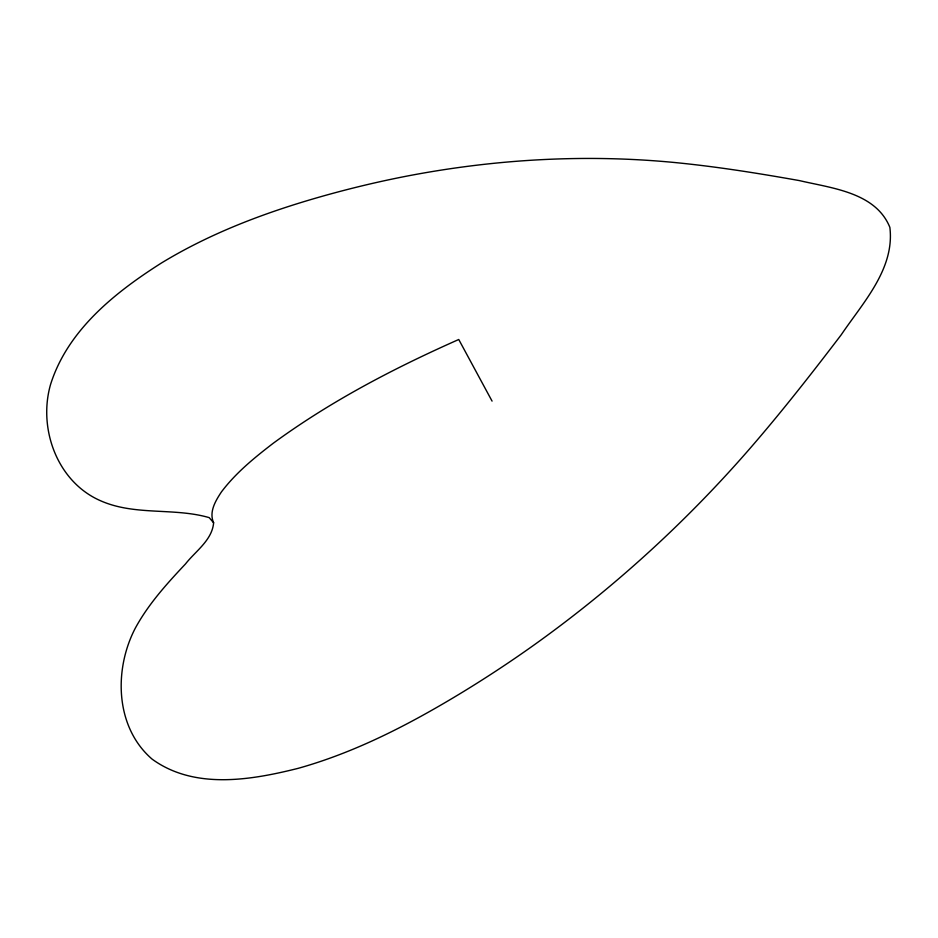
<?xml version="1.0" encoding="UTF-8"?>
<svg xmlns="http://www.w3.org/2000/svg" width="938" height="938" viewBox="0 0 938 938"><rect width="100%" height="100%" fill="white"/><g stroke="black" fill="none" stroke-linecap="round" stroke-linejoin="round"><path stroke-width="1.41" d="M213.618 522.759C212.199 540.182 195.491 551.145 185.466 563.973C166.788 583.811 148.286 604.224 135.224 628.319C113.791 669.509 115.011 727.138 152.085 759.112C194.33 789.843 250.845 780.217 298.073 768.363C355.678 752.264 409.179 724.453 460.148 693.628A736.33 440.051 -28.4 0 0 533.429 645.426C613.487 588.302 686.639 521.551 751.045 447.227C782.491 410.867 812.132 372.984 841.269 334.749C862.843 302.74 894.981 268.831 889.857 227.336C875.6 192.29 831.713 188.221 799.493 180.612C757.822 173.202 715.987 166.507 673.847 162.438C584.597 153.926 494.209 159.226 406.248 176.227A736.33 440.051 -28.4 0 0 325.123 195.467C268.069 211.437 211.882 232.225 161.137 263.191C114.823 292.621 67.63 330.199 50.546 384.521C37.895 428.596 57.206 481.968 100.659 500.798C135.072 515.994 173.917 507.399 209.186 517.624L213.618 522.759C208.764 512.007 215.588 500.751 221.427 491.922C235.778 472.858 254.456 457.685 273.263 443.24C330.586 401.265 393.925 368.235 458.752 339.497L492.063 401.112"/></g></svg>
